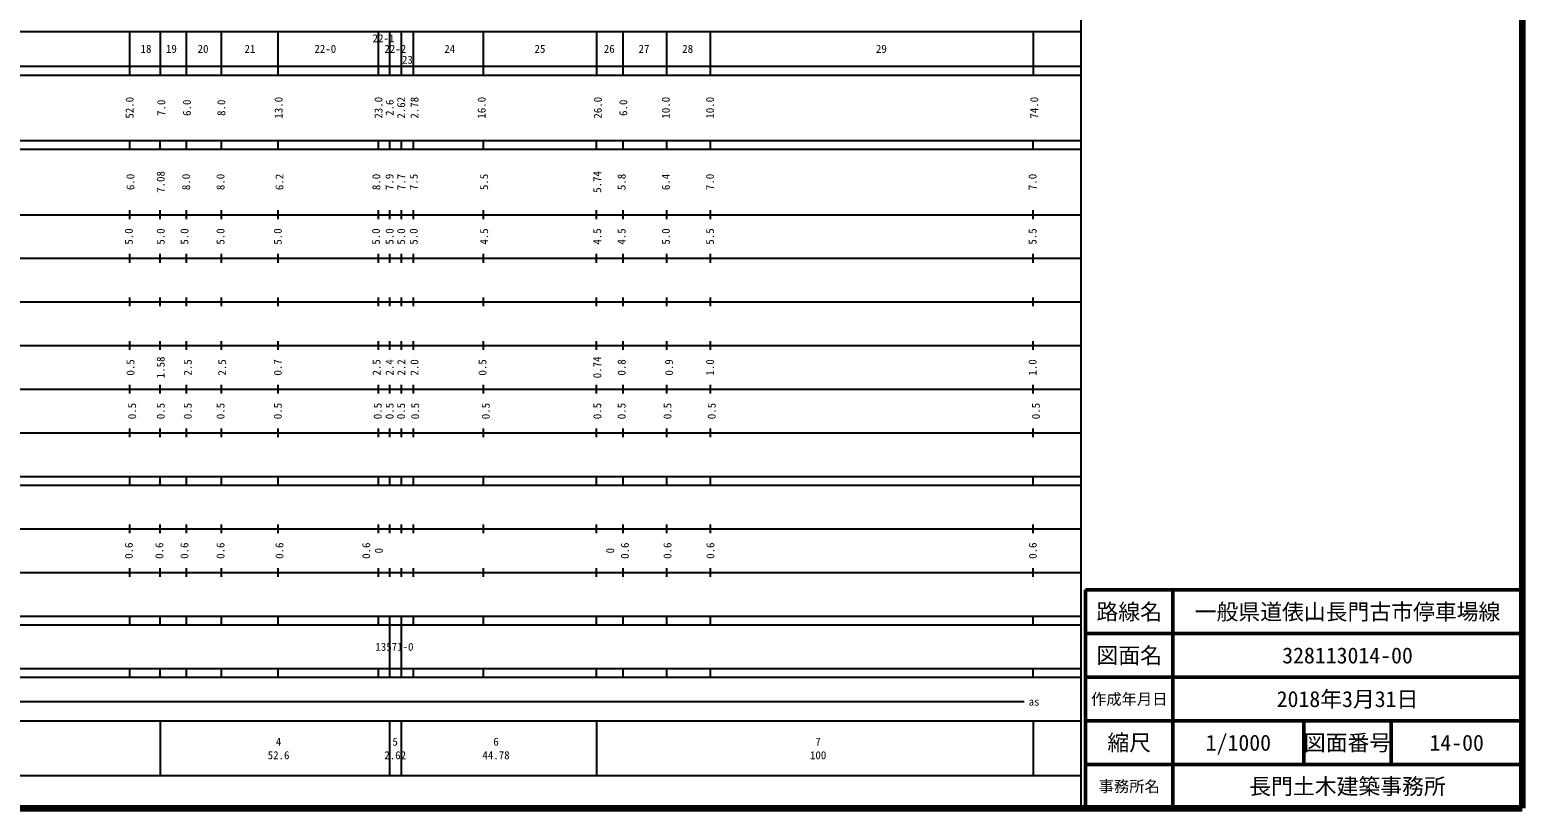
# Model space of a CAD drawing. Units: millimetres on the paper, enlarged 1000 times. Extents: x 40000 to 680000, y 20000 to 380000.
# Drawn here: x 338185 to 680000, y 20000 to 198357 of the extents above; entities that cross this region are included whole.
import ezdxf
from ezdxf.enums import TextEntityAlignment as Align

# ---------------------------------------------------------------- set-up
doc = ezdxf.new("R2010")
doc.units = ezdxf.units.MM
doc.header["$LTSCALE"] = 1000
for name, color, linetype, lineweight in [('M-TTL', 2, 'Continuous', 140), ('M-TTL-BAND', 7, 'Continuous', 25), ('M-TTL-FRAM', 2, 'Continuous', 50), ('M-TTL-LINE', 7, 'Continuous', 50), ('M-TTL-TXT', 7, 'Continuous', 13)]:
    doc.layers.add(name, color=color, linetype=linetype, lineweight=lineweight)
doc.styles.add('ＭＳ ゴシック', font='')
doc.styles.get('ＭＳ ゴシック').set_extended_font_data('MS Gothic')

msp = doc.modelspace()

# ---------------------------------------------------------------- linework, layer by layer
at = {"layer": 'M-TTL'}
for p in [(680000, 380000), (40000, 20000)]:
    msp.add_line(p, (680000, 20000), dxfattribs=at)
at = {"layer": 'M-TTL-BAND'}
for p, q in [((579000, 20000), (579000, 370000)), ((68000, 198000), (579000, 198000)), ((361000, 198000), (361000, 188000)), ((368000, 198000), (368000, 188000)), ((374000, 198000), (374000, 188000)), ((382000, 198000), (382000, 188000)), ((395000, 198000), (395000, 188000)), ((418000, 198000), (418000, 188000)), ((420600, 198000), (420600, 188000)), ((423220, 198000), (423220, 188000)), ((426000, 198000), (426000, 188000)), ((442000, 198000), (442000, 188000)), ((468000, 198000), (468000, 188000)), ((474000, 198000), (474000, 188000)), ((484000, 198000), (484000, 188000)), ((494000, 198000), (494000, 188000)), ((568000, 198000), (568000, 188000)), ((40000, 190000), (579000, 190000)), ((40000, 188000), (579000, 188000)), ((40000, 173000), (579000, 173000)), ((40000, 171000), (579000, 171000)), ((361000, 173000), (361000, 171000)), ((368000, 171000), (368000, 173000)), ((374000, 173000), (374000, 171000)), ((382000, 173000), (382000, 171000)), ((395000, 173000), (395000, 171000)), ((418000, 173000), (418000, 171000)), ((420600, 173000), (420600, 171000)), ((423220, 173000), (423220, 171000)), ((426000, 173000), (426000, 171000)), ((442000, 173000), (442000, 171000)), ((468000, 171000), (468000, 173000)), ((474000, 173000), (474000, 171000)), ((484000, 173000), (484000, 171000)), ((494000, 173000), (494000, 171000)), ((568000, 171000), (568000, 173000)), ((40000, 156000), (579000, 156000)), ((361000, 157000), (361000, 155000)), ((368000, 155000), (368000, 157000)), ((374000, 157000), (374000, 155000)), ((382000, 157000), (382000, 155000)), ((395000, 157000), (395000, 155000)), ((418000, 157000), (418000, 155000)), ((420600, 157000), (420600, 155000)), ((423220, 157000), (423220, 155000)), ((426000, 157000), (426000, 155000)), ((442000, 157000), (442000, 155000)), ((468000, 155000), (468000, 157000)), ((474000, 157000), (474000, 155000)), ((484000, 157000), (484000, 155000)), ((494000, 157000), (494000, 155000)), ((568000, 155000), (568000, 157000)), ((361000, 147000), (361000, 145000)), ((368000, 145000), (368000, 147000)), ((374000, 147000), (374000, 145000)), ((382000, 147000), (382000, 145000)), ((395000, 147000), (395000, 145000)), ((418000, 147000), (418000, 145000)), ((420600, 147000), (420600, 145000)), ((423220, 147000), (423220, 145000)), ((426000, 147000), (426000, 145000)), ((442000, 147000), (442000, 145000)), ((468000, 145000), (468000, 147000)), ((474000, 147000), (474000, 145000)), ((484000, 147000), (484000, 145000)), ((494000, 147000), (494000, 145000)), ((568000, 145000), (568000, 147000)), ((46000, 146000), (579000, 146000)), ((361000, 137000), (361000, 135000)), ((368000, 135000), (368000, 137000)), ((374000, 137000), (374000, 135000)), ((382000, 137000), (382000, 135000)), ((395000, 137000), (395000, 135000)), ((418000, 137000), (418000, 135000)), ((420600, 137000), (420600, 135000)), ((423220, 137000), (423220, 135000)), ((426000, 137000), (426000, 135000)), ((442000, 137000), (442000, 135000)), ((468000, 135000), (468000, 137000)), ((474000, 137000), (474000, 135000)), ((484000, 137000), (484000, 135000)), ((494000, 137000), (494000, 135000)), ((568000, 135000), (568000, 137000)), ((52000, 136000), (579000, 136000)), ((361000, 127000), (361000, 125000)), ((368000, 125000), (368000, 127000)), ((374000, 127000), (374000, 125000)), ((382000, 127000), (382000, 125000)), ((395000, 127000), (395000, 125000)), ((418000, 127000), (418000, 125000)), ((420600, 127000), (420600, 125000)), ((423220, 127000), (423220, 125000)), ((426000, 127000), (426000, 125000)), ((442000, 127000), (442000, 125000)), ((468000, 125000), (468000, 127000)), ((474000, 127000), (474000, 125000)), ((484000, 127000), (484000, 125000)), ((494000, 127000), (494000, 125000)), ((568000, 125000), (568000, 127000)), ((46000, 126000), (579000, 126000)), ((361000, 117000), (361000, 115000)), ((368000, 115000), (368000, 117000)), ((374000, 117000), (374000, 115000)), ((382000, 117000), (382000, 115000)), ((395000, 117000), (395000, 115000)), ((418000, 117000), (418000, 115000)), ((420600, 117000), (420600, 115000)), ((423220, 117000), (423220, 115000)), ((426000, 117000), (426000, 115000)), ((442000, 117000), (442000, 115000)), ((468000, 115000), (468000, 117000)), ((474000, 117000), (474000, 115000)), ((484000, 117000), (484000, 115000)), ((494000, 117000), (494000, 115000)), ((568000, 115000), (568000, 117000)), ((52000, 116000), (579000, 116000)), ((46000, 106000), (579000, 106000)), ((361000, 107000), (361000, 105000)), ((368000, 105000), (368000, 107000)), ((374000, 107000), (374000, 105000)), ((382000, 107000), (382000, 105000)), ((395000, 107000), (395000, 105000)), ((418000, 107000), (418000, 105000)), ((420600, 107000), (420600, 105000)), ((423220, 107000), (423220, 105000)), ((426000, 107000), (426000, 105000)), ((442000, 107000), (442000, 105000)), ((468000, 105000), (468000, 107000)), ((474000, 107000), (474000, 105000)), ((484000, 107000), (484000, 105000)), ((494000, 107000), (494000, 105000)), ((568000, 105000), (568000, 107000)), ((40000, 96000), (579000, 96000)), ((361000, 96000), (361000, 94000)), ((368000, 94000), (368000, 96000)), ((374000, 96000), (374000, 94000)), ((382000, 96000), (382000, 94000)), ((395000, 96000), (395000, 94000)), ((418000, 96000), (418000, 94000)), ((420600, 96000), (420600, 94000)), ((423220, 96000), (423220, 94000)), ((426000, 96000), (426000, 94000)), ((442000, 96000), (442000, 94000)), ((468000, 94000), (468000, 96000)), ((474000, 96000), (474000, 94000)), ((484000, 96000), (484000, 94000)), ((494000, 96000), (494000, 94000)), ((568000, 94000), (568000, 96000)), ((40000, 94000), (579000, 94000)), ((49000, 84000), (579000, 84000)), ((361000, 85000), (361000, 83000)), ((368000, 83000), (368000, 85000)), ((374000, 85000), (374000, 83000)), ((382000, 85000), (382000, 83000)), ((395000, 85000), (395000, 83000)), ((418000, 85000), (418000, 83000)), ((420600, 85000), (420600, 83000)), ((423220, 85000), (423220, 83000)), ((426000, 85000), (426000, 83000)), ((442000, 85000), (442000, 83000)), ((468000, 83000), (468000, 85000)), ((474000, 85000), (474000, 83000)), ((484000, 85000), (484000, 83000)), ((494000, 85000), (494000, 83000)), ((568000, 83000), (568000, 85000)), ((40000, 74000), (579000, 74000)), ((361000, 75000), (361000, 73000)), ((368000, 73000), (368000, 75000)), ((374000, 75000), (374000, 73000)), ((382000, 75000), (382000, 73000)), ((395000, 75000), (395000, 73000)), ((418000, 75000), (418000, 73000)), ((420600, 75000), (420600, 73000)), ((423220, 75000), (423220, 73000)), ((426000, 75000), (426000, 73000)), ((442000, 75000), (442000, 73000)), ((468000, 73000), (468000, 75000)), ((474000, 75000), (474000, 73000)), ((484000, 75000), (484000, 73000)), ((494000, 75000), (494000, 73000)), ((568000, 73000), (568000, 75000)), ((40000, 64000), (579000, 64000)), ((40000, 62000), (579000, 62000)), ((361000, 64000), (361000, 62000)), ((368000, 62000), (368000, 64000)), ((374000, 64000), (374000, 62000)), ((382000, 64000), (382000, 62000)), ((395000, 64000), (395000, 62000)), ((418000, 64000), (418000, 62000)), ((420600, 64000), (420600, 50000)), ((423220, 64000), (423220, 50000)), ((426000, 64000), (426000, 62000)), ((442000, 64000), (442000, 62000)), ((468000, 62000), (468000, 64000)), ((474000, 64000), (474000, 62000)), ((484000, 64000), (484000, 62000)), ((494000, 64000), (494000, 62000)), ((568000, 62000), (568000, 64000)), ((40000, 52000), (579000, 52000)), ((361000, 52000), (361000, 50000)), ((368000, 50000), (368000, 52000)), ((374000, 52000), (374000, 50000)), ((382000, 52000), (382000, 50000)), ((395000, 52000), (395000, 50000)), ((418000, 52000), (418000, 50000)), ((426000, 52000), (426000, 50000)), ((442000, 52000), (442000, 50000)), ((468000, 50000), (468000, 52000)), ((474000, 52000), (474000, 50000)), ((484000, 52000), (484000, 50000)), ((494000, 52000), (494000, 50000)), ((568000, 50000), (568000, 52000)), ((40000, 50000), (579000, 50000)), ((70805, 44406), (565903, 44406)), ((40000, 40000), (579000, 40000)), ((368000, 40000), (368000, 27500)), ((420600, 40000), (420600, 27500)), ((423220, 40000), (423220, 27500)), ((468000, 40000), (468000, 27500)), ((568000, 40000), (568000, 27500)), ((68000, 27500), (579000, 27500))]:
    msp.add_line(p, q, dxfattribs=at)
at = {"layer": 'M-TTL-FRAM'}
for p, q in [((680000, 70000), (580000, 70000)), ((580000, 70000), (580000, 20000))]:
    msp.add_line(p, q, dxfattribs=at)
at = {"layer": 'M-TTL-LINE'}
for p, q in [((600000, 70000), (600000, 20000)), ((680000, 60000), (580000, 60000)), ((680000, 50000), (580000, 50000)), ((680000, 40000), (580000, 40000)), ((630000, 40000), (630000, 30000)), ((650000, 40000), (650000, 30000)), ((680000, 30000), (580000, 30000))]:
    msp.add_line(p, q, dxfattribs=at)

# ---------------------------------------------------------------- texts
at = {"layer": 'M-TTL-BAND', "style": 'ＭＳ ゴシック'}
for s, p in [('18', (364785, 194000)), ('19', (370610, 194000)), ('20', (377857, 194000)), ('21', (388607, 194000)), ('22-0', (405858, 194000)), ('22-1', (419191, 196417)), ('22-2', (421882, 194000)), ('24', (434359, 194000)), ('25', (455022, 194000)), ('26', (470911, 194000)), ('27', (478861, 194000)), ('28', (488861, 194000)), ('29', (533232, 194000)), ('23', (424671, 191500)), ('as', (568201, 44406)), ('4', (395155, 35238)), ('5', (421866, 35238)), ('6', (444967, 35238)), ('7', (518742, 35238)), ('52.6', (395155, 32131)), ('2.62', (421866, 32131)), ('44.78', (444967, 32131)), ('100', (518742, 32131))]:
    msp.add_text(s, height=1833, dxfattribs=at).set_placement(p, align=Align.MIDDLE_CENTER)
for s, p in [('52.0', (361032, 180500)), ('7.0', (368272, 180500)), ('6.0', (374158, 180500)), ('8.0', (382033, 180500)), ('13.0', (395159, 180500)), ('23.0', (418034, 180500)), ('2.6', (420597, 180500)), ('2.62', (423228, 180500)), ('2.78', (426285, 180500)), ('16.0', (441660, 180500)), ('26.0', (468272, 180500)), ('6.0', (474099, 180500)), ('10.0', (483849, 180500)), ('10.0', (493975, 180500)), ('74.0', (568227, 180500)), ('6.0', (361220, 163500)), ('7.08', (368147, 163500)), ('8.0', (373970, 163500)), ('8.0', (381846, 163500)), ('6.2', (395346, 163500)), ('8.0', (417540, 163500)), ('7.9', (420553, 163500)), ('7.7', (423259, 163500)), ('7.5', (426097, 163500)), ('5.5', (442223, 163500)), ('5.74', (468147, 163500)), ('5.8', (473724, 163500)), ('6.4', (483849, 163500)), ('7.0', (493975, 163500)), ('7.0', (567852, 163500)), ('5.0', (360845, 151000)), ('5.0', (368147, 151000)), ('5.0', (373595, 151000)), ('5.0', (381846, 151000)), ('5.0', (394971, 151000)), ('5.0', (417472, 151000)), ('5.0', (420576, 151000)), ('5.0', (423232, 151000)), ('5.0', (426097, 151000)), ('4.5', (442223, 151000)), ('4.5', (468147, 151000)), ('4.5', (473724, 151000)), ('5.0', (483849, 151000)), ('5.5', (493975, 151000)), ('5.5', (567852, 151000)), ('1.58', (368147, 121000)), ('0.74', (468147, 121000)), ('0.5', (361220, 121000)), ('2.5', (374345, 121000)), ('2.5', (382221, 121000)), ('0.7', (394971, 121000)), ('2.5', (417587, 121000)), ('2.4', (420590, 121000)), ('2.2', (423263, 121000)), ('2.0', (426273, 121000)), ('0.5', (441848, 121000)), ('0.8', (473724, 121000)), ('0.9', (484599, 121000)), ('1.0', (493975, 121000)), ('1.0', (567852, 121000)), ('0.5', (361595, 111000)), ('0.5', (368147, 111000)), ('0.5', (374345, 111000)), ('0.5', (381846, 111000)), ('0.5', (394971, 111000)), ('0.5', (417847, 111000)), ('0.5', (420590, 111000)), ('0.5', (423196, 111000)), ('0.5', (426424, 111000)), ('0.5', (442598, 111000)), ('0.5', (468147, 111000)), ('0.5', (473724, 111000)), ('0.5', (484224, 111000)), ('0.5', (494350, 111000)), ('0.5', (568602, 111000)), ('0.6', (360845, 79000)), ('0.6', (367845, 79000)), ('0.6', (373595, 79000)), ('0.6', (381846, 79000)), ('0.6', (395346, 79000)), ('0.6', (415229, 79000)), ('0', (418104, 79000)), ('0', (471099, 79000)), ('0.6', (474474, 79000)), ('0.6', (484224, 79000)), ('0.6', (494067, 79000)), ('0.6', (567903, 79000))]:
    msp.add_text(s, height=1833, rotation=90, dxfattribs=at).set_placement(p, align=Align.MIDDLE_CENTER)
msp.add_text('13571-0', height=1833, dxfattribs=at).set_placement((417327, 55508), align=Align.BOTTOM_LEFT)
at = {"layer": 'M-TTL-TXT', "style": 'ＭＳ ゴシック'}
for s, height, p in [('路線名', 3666, (590000, 65000)), ('一般県道俵山長門古市停車場線', 3666, (640000, 65000)), ('図面名', 3666, (590000, 55000)), ('328113014-00', 3666, (640000, 55000)), ('作成年月日', 2566, (590000, 45000)), ('2018年3月31日', 3666, (640000, 45000)), ('縮尺', 3666, (590000, 35000)), ('1/1000', 3666, (615000, 35000)), ('図面番号', 3666, (640000, 35000)), ('14-00', 3666, (665000, 35000)), ('長門土木建築事務所', 3666, (640000, 25000)), ('事務所名', 2566, (590000, 25000))]:
    msp.add_text(s, height=height, dxfattribs=at).set_placement(p, align=Align.MIDDLE_CENTER)

doc.saveas('drawing.dxf')
